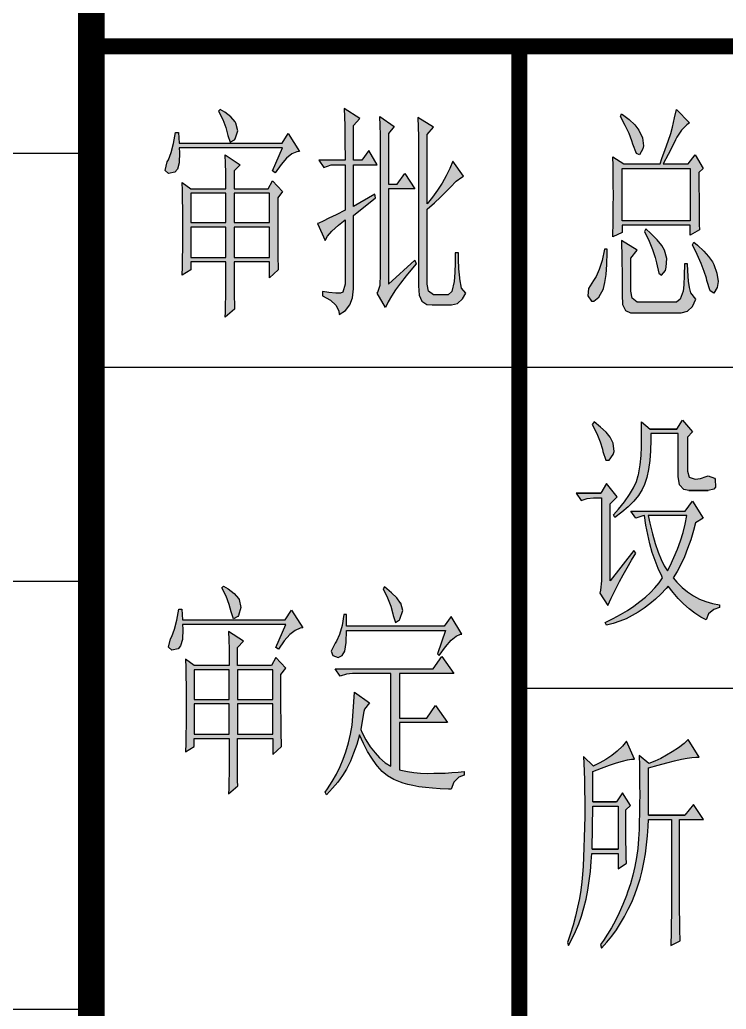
# Model space of a CAD drawing. Header units: inches. Extents: x 0 to 594, y 0 to 840.
# Drawn here: x 402.91 to 416.12, y 454.12 to 472.61 of the extents above; entities that cross this region are included whole.
import ezdxf

# ---------------------------------------------------------------- set-up
doc = ezdxf.new("R2010")
doc.units = ezdxf.units.IN
doc.header["$MEASUREMENT"] = 0
doc.layers.add('1', color=7, linetype='Continuous')
doc.layers.add('PUB_TEXT', color=7, linetype='Continuous')

msp = doc.modelspace()

# ---------------------------------------------------------------- hatches: boundary and pattern name
at = {"layer": '1'}
h = msp.add_hatch(color=7, dxfattribs=at)
h.paths.add_polyline_path([(414.002, 464.7), (413.951, 464.81), (413.874, 464.903), (413.77, 464.999), (413.648, 465.093), (413.614, 465.043), (413.701, 464.877), (413.764, 464.723), (413.805, 464.582), (413.811, 464.543), (413.866, 464.382), (413.928, 464.377), (414.007, 464.485), (414.021, 464.543)])
h.paths.add_polyline_path([(413.788, 462.126), (413.769, 461.949), (413.753, 461.893), (413.905, 461.66), (413.969, 461.802), (414.04, 461.947), (414.117, 462.096), (414.126, 462.11), (414.19, 462.235), (414.265, 462.369), (414.349, 462.512), (414.429, 462.643), (414.394, 462.693), (413.951, 462.126), (413.951, 463.56), (414.079, 463.693), (413.881, 463.943), (413.777, 463.76), (413.31, 463.76), (413.404, 463.627), (413.519, 463.665), (413.636, 463.676), (413.788, 463.676)])
h.paths.add_polyline_path([(414.477, 464.1), (414.441, 463.98), (414.387, 463.861), (414.313, 463.735), (414.219, 463.603), (414.106, 463.466), (414.01, 463.36), (414.033, 463.31), (414.168, 463.408), (414.287, 463.51), (414.39, 463.614), (414.476, 463.721), (414.546, 463.832), (414.592, 463.926), (414.633, 464.055), (414.666, 464.203), (414.69, 464.37), (414.705, 464.555), (414.709, 464.758), (414.708, 464.877), (415.221, 464.877), (415.221, 464.076), (415.247, 463.92), (415.323, 463.832), (415.419, 463.81), (415.779, 463.811), (415.885, 463.839), (415.921, 463.877), (415.909, 464.025), (415.898, 464.043), (415.784, 464.086), (415.746, 464.076), (415.636, 464.036), (415.536, 464.026), (415.426, 464.062), (415.397, 464.176), (415.397, 464.81), (415.489, 464.909), (415.303, 465.127), (415.198, 464.96), (414.697, 464.96), (414.534, 465.093), (414.534, 464.915), (414.534, 464.737), (414.534, 464.627), (414.528, 464.467), (414.509, 464.292)])
h.paths.add_polyline_path([(415.508, 463.063), (415.547, 463.21), (415.688, 463.293), (415.489, 463.61), (415.35, 463.426), (414.336, 463.426), (414.429, 463.293), (414.558, 463.34), (414.592, 463.343), (414.618, 463.162), (414.65, 462.987), (414.69, 462.818), (414.735, 462.656), (414.789, 462.501), (414.848, 462.352), (414.913, 462.209), (414.93, 462.177), (414.863, 462.084), (414.786, 461.993), (414.701, 461.905), (414.607, 461.819), (414.504, 461.735), (414.393, 461.653), (414.272, 461.572), (414.143, 461.493), (414.004, 461.418), (413.858, 461.344), (413.881, 461.293), (414.005, 461.326), (414.127, 461.367), (414.246, 461.416), (414.361, 461.473), (414.474, 461.537), (414.584, 461.61), (414.691, 461.692), (414.796, 461.781), (414.897, 461.877), (414.997, 461.983), (415.035, 462.026), (415.126, 461.905), (415.221, 461.794), (415.32, 461.692), (415.424, 461.6), (415.532, 461.519), (415.646, 461.447), (415.746, 461.393), (415.785, 461.504), (415.885, 461.586), (415.99, 461.626), (415.99, 461.677), (415.861, 461.7), (415.736, 461.736), (415.618, 461.784), (415.504, 461.844), (415.396, 461.916), (415.294, 462), (415.196, 462.097), (415.128, 462.177), (415.202, 462.299), (415.271, 462.432), (415.336, 462.575), (415.397, 462.728), (415.455, 462.891)])
h.paths.add_polyline_path([(415.264, 462.872), (415.206, 462.715), (415.142, 462.558), (415.069, 462.401), (415.023, 462.31), (414.961, 462.406), (414.902, 462.523), (414.846, 462.661), (414.792, 462.82), (414.74, 463.001), (414.691, 463.202), (414.662, 463.343), (415.384, 463.343), (415.353, 463.186), (415.311, 463.029)], flags=16)
h.paths.add_polyline_path([(416.869, 464.924), (416.76, 465.001), (416.632, 465.075), (416.596, 465.093), (416.573, 465.027), (416.686, 464.864), (416.773, 464.718), (416.833, 464.59), (416.865, 464.493), (416.93, 464.35), (416.992, 464.36), (417.066, 464.474), (417.075, 464.56), (417.045, 464.707), (416.958, 464.843)])
h.paths.add_polyline_path([(416.748, 463.51), (416.748, 462.094), (416.735, 461.895), (416.701, 461.776), (416.876, 461.493), (416.948, 461.668), (417.013, 461.808), (417.039, 461.86), (417.068, 461.92), (417.115, 462.013), (417.181, 462.138), (417.266, 462.294), (417.369, 462.483), (417.491, 462.704), (417.494, 462.71), (417.471, 462.759), (416.9, 461.977), (416.9, 463.426), (417.039, 463.526), (416.853, 463.793), (416.724, 463.593), (416.247, 463.593), (416.34, 463.46), (416.457, 463.498), (416.573, 463.51)])
h.paths.add_polyline_path([(418.1, 464.777), (418.205, 464.909), (417.914, 465.127), (417.916, 465.033), (417.918, 464.916), (417.92, 464.776), (417.922, 464.612), (417.923, 464.423), (417.924, 464.213), (417.925, 463.978), (417.925, 463.719), (417.925, 463.676), (417.133, 463.676), (417.225, 463.543), (417.341, 463.582), (417.459, 463.593), (417.925, 463.593), (417.925, 462.11), (417.924, 461.98), (417.923, 461.824), (417.92, 461.641), (417.916, 461.431), (417.914, 461.293), (418.111, 461.41), (418.106, 461.591), (418.102, 461.77), (418.1, 461.945), (418.1, 462.026), (418.1, 463.593), (418.986, 463.593), (418.764, 463.909), (418.612, 463.676), (418.1, 463.676)])
h.paths.add_polyline_path([(420.511, 464.528), (420.547, 464.409), (420.592, 464.282), (420.652, 464.287), (420.726, 464.423), (420.733, 464.443), (420.752, 464.541), (420.741, 464.643), (420.699, 464.747), (420.627, 464.856), (420.525, 464.968), (420.393, 465.083), (420.244, 465.193), (420.209, 465.143), (420.308, 464.969), (420.392, 464.809), (420.46, 464.662)])
h.paths.add_polyline_path([(421.84, 464.076), (421.619, 464.394), (421.456, 464.159), (419.463, 464.159), (419.556, 464.026), (419.672, 464.065), (419.789, 464.076), (420.512, 464.076), (420.512, 462.943), (419.592, 462.943), (419.684, 462.81), (419.801, 462.848), (419.918, 462.86), (420.512, 462.86), (420.512, 461.643), (419.254, 461.643), (419.346, 461.51), (419.462, 461.549), (419.58, 461.56), (421.934, 461.56), (421.701, 461.91), (421.514, 461.643), (420.686, 461.643), (420.686, 462.86), (421.654, 462.86), (421.444, 463.176), (421.281, 462.943), (420.686, 462.943), (420.686, 464.076)])
h.paths.add_polyline_path([(422.889, 464.877), (422.982, 464.993), (422.715, 465.176), (422.718, 465.011), (422.721, 464.84), (422.724, 464.664), (422.725, 464.482), (422.726, 464.295), (422.726, 464.193), (422.248, 464.193), (422.342, 464.06), (422.481, 464.11), (422.726, 464.11), (422.726, 463.193), (422.546, 463.104), (422.408, 463.038), (422.312, 462.995), (422.26, 462.977), (422.411, 462.66), (422.457, 462.735), (422.551, 462.836), (422.691, 462.964), (422.726, 462.994), (422.726, 461.776), (422.679, 461.693), (422.608, 461.69), (422.476, 461.704), (422.342, 461.727), (422.342, 461.66), (422.473, 461.583), (422.574, 461.488), (422.644, 461.373), (422.668, 461.31), (422.786, 461.387), (422.843, 461.46), (422.885, 461.619), (422.889, 461.693), (422.889, 463.11), (423.286, 463.443), (423.262, 463.51), (422.889, 463.276), (422.889, 464.11), (423.344, 464.11), (423.158, 464.377), (423.029, 464.193), (422.889, 464.193)])
h.paths.add_polyline_path([(423.903, 464.477), (423.25, 464.477), (423.344, 464.343), (423.449, 464.394), (423.903, 464.394), (423.903, 463.727), (423.099, 463.727), (423.192, 463.593), (423.308, 463.632), (423.425, 463.643), (424.964, 463.643), (424.765, 463.926), (424.626, 463.727), (424.066, 463.727), (424.066, 464.394), (424.777, 464.394), (424.59, 464.659), (424.462, 464.477), (424.066, 464.477), (424.066, 464.86), (424.183, 464.977), (423.892, 465.16), (423.896, 465.024), (423.9, 464.859), (423.903, 464.664)])
h.paths.add_polyline_path([(424.335, 462.893), (424.928, 462.893), (424.731, 463.176), (424.59, 462.977), (424.335, 462.977), (424.335, 463.26), (424.44, 463.377), (424.16, 463.577), (424.165, 463.392), (424.169, 463.214), (424.171, 463.04), (424.171, 462.977), (423.111, 462.977), (423.203, 462.843), (423.32, 462.882), (423.437, 462.893), (424.171, 462.893), (424.171, 461.844), (424.153, 461.663), (424.101, 461.626), (424.022, 461.633), (423.896, 461.65), (423.74, 461.677), (423.74, 461.61), (423.868, 461.544), (423.973, 461.454), (424.052, 461.343), (424.089, 461.26), (424.223, 461.356), (424.299, 461.442), (424.332, 461.6), (424.335, 461.677)])
h.paths.add_polyline_path([(423.728, 462.306), (423.67, 462.41), (423.593, 462.495), (423.488, 462.593), (423.367, 462.693), (423.344, 462.643), (423.435, 462.498), (423.506, 462.354), (423.557, 462.209), (423.565, 462.177), (423.621, 462.001), (423.682, 461.993), (423.748, 462.127), (423.751, 462.16)], flags=17)
h.paths.add_polyline_path([(426.555, 464.305), (426.561, 464.394), (426.582, 464.178), (426.605, 463.976), (426.629, 463.786), (426.654, 463.608), (426.681, 463.443), (426.708, 463.29), (426.738, 463.15), (426.758, 463.06), (426.801, 462.892), (426.85, 462.73), (426.904, 462.571), (426.965, 462.419), (427.032, 462.27), (427.096, 462.143), (427.17, 462.005), (427.25, 461.872), (427.334, 461.744), (427.425, 461.623), (427.52, 461.507), (427.609, 461.41), (427.681, 461.526), (427.782, 461.603), (427.909, 461.64), (427.935, 461.643), (427.935, 461.727), (427.824, 461.759), (427.715, 461.812), (427.609, 461.884), (427.506, 461.978), (427.405, 462.091), (427.307, 462.225), (427.306, 462.227), (427.224, 462.348), (427.147, 462.478), (427.076, 462.616), (427.009, 462.763), (426.949, 462.919), (426.895, 463.083), (426.845, 463.256), (426.84, 463.276), (426.803, 463.423), (426.769, 463.578), (426.738, 463.738), (426.71, 463.906), (426.685, 464.08), (426.663, 464.261), (426.643, 464.449), (426.627, 464.644), (426.619, 464.76), (426.723, 464.926), (426.385, 465.143), (426.384, 464.967), (426.381, 464.79), (426.375, 464.613), (426.368, 464.436), (426.358, 464.259), (426.346, 464.082), (426.332, 463.905), (426.316, 463.728), (426.304, 463.61), (426.281, 463.417), (426.252, 463.232), (426.217, 463.056), (426.178, 462.889), (426.132, 462.73), (426.081, 462.579), (426.024, 462.436), (425.966, 462.31), (425.897, 462.181), (425.82, 462.056), (425.737, 461.936), (425.648, 461.821), (425.551, 461.71), (425.448, 461.603), (425.339, 461.502), (425.222, 461.404), (425.208, 461.393), (425.243, 461.327), (425.359, 461.408), (425.471, 461.495), (425.576, 461.589), (425.678, 461.688), (425.775, 461.794), (425.868, 461.906), (425.955, 462.024), (426.013, 462.11), (426.101, 462.254), (426.179, 462.4), (426.249, 462.548), (426.309, 462.699), (426.359, 462.851), (426.401, 463.007), (426.42, 463.093), (426.444, 463.233), (426.467, 463.385), (426.488, 463.547), (426.507, 463.719), (426.525, 463.904), (426.541, 464.099)])
h = msp.add_hatch(color=7, dxfattribs=at)
h.paths.add_polyline_path([(409.574, 458.691), (409.49, 458.806), (409.41, 458.934), (409.334, 459.08), (409.261, 459.244), (409.209, 459.064), (409.152, 458.9), (409.092, 458.754), (409.029, 458.626), (409.016, 458.6), (408.943, 458.483), (408.857, 458.363), (408.758, 458.246), (408.643, 458.126), (408.62, 458.175), (408.664, 458.238), (408.753, 458.373), (408.834, 458.512), (408.901, 458.652), (408.959, 458.793), (409.006, 458.928), (409.055, 459.095), (409.092, 459.259), (409.123, 459.426), (409.146, 459.684), (409.159, 459.864), (409.167, 460.044), (409.449, 459.843), (409.355, 459.726), (409.344, 459.682), (409.311, 459.502), (409.284, 459.343), (409.305, 459.296), (409.381, 459.15), (409.464, 459.02), (409.553, 458.91), (409.636, 458.816), (409.743, 458.723), (409.845, 458.66), (409.845, 460.393), (409.133, 460.393), (409.016, 460.38), (408.901, 460.344), (408.808, 460.477), (410.637, 460.477), (410.801, 460.708), (411.023, 460.393), (410.009, 460.393), (410.009, 459.559), (410.52, 459.559), (410.684, 459.794), (410.906, 459.476), (410.009, 459.476), (410.009, 458.592), (410.032, 458.587), (410.158, 458.561), (410.28, 458.54), (410.405, 458.527), (410.528, 458.525), (410.65, 458.527), (410.731, 458.527), (410.861, 458.53), (410.986, 458.538), (411.106, 458.545), (411.221, 458.558), (411.221, 458.493), (411.122, 458.454), (411.028, 458.36), (410.976, 458.227), (410.929, 458.227), (410.773, 458.235), (410.627, 458.246), (410.494, 458.259), (410.371, 458.274), (410.262, 458.295), (410.163, 458.316), (410.077, 458.342), (410.03, 458.358), (409.902, 458.41), (409.787, 458.478), (409.686, 458.561), (409.6, 458.66)])
h.paths.add_polyline_path([(410.754, 460.727), (410.869, 460.891), (410.973, 461.013), (411.07, 461.092), (411.153, 461.125), (411.174, 461.125), (410.976, 461.459), (410.848, 461.277), (409.016, 461.277), (409.016, 461.493), (408.969, 461.493), (408.938, 461.287), (408.891, 461.123), (408.834, 460.998), (408.808, 460.959), (408.729, 460.81), (408.761, 460.727), (408.862, 460.688), (408.935, 460.727), (408.987, 460.81), (409.013, 460.969), (409.016, 461.193), (410.872, 461.193), (410.718, 460.761)])
h.paths.add_polyline_path([(406.978, 460.542), (406.978, 460.875), (407.093, 460.993), (406.814, 461.175), (406.819, 461.019), (406.824, 460.847), (406.824, 460.542), (406.173, 460.542), (406.009, 460.659), (406.014, 460.505), (406.016, 460.341), (406.019, 460.161), (406.022, 459.968), (406.022, 459.614), (406.019, 459.426), (406.016, 459.249), (406.014, 459.08), (406.009, 458.926), (406.173, 459.025), (406.173, 459.176), (406.824, 459.176), (406.824, 458.723), (406.822, 458.535), (406.819, 458.373), (406.817, 458.235), (406.814, 458.144), (406.989, 458.293), (406.983, 458.386), (406.981, 458.525), (406.978, 458.702), (406.978, 459.176), (407.643, 459.176), (407.643, 458.876), (407.804, 459.025), (407.802, 459.111), (407.799, 459.223), (407.796, 459.364), (407.796, 459.533), (407.794, 459.731), (407.794, 460.375), (407.885, 460.492), (407.7, 460.693), (407.619, 460.542)])
h.paths.add_polyline_path([(406.978, 460.458), (406.978, 459.908), (407.643, 459.908), (407.643, 460.458)], flags=16)
h.paths.add_polyline_path([(406.173, 460.458), (406.173, 459.908), (406.824, 459.908), (406.824, 460.458)], flags=16)
h.paths.add_polyline_path([(407.643, 459.259), (407.643, 459.825), (406.978, 459.825), (406.978, 459.259)], flags=16)
h.paths.add_polyline_path([(406.824, 459.259), (406.824, 459.825), (406.173, 459.825), (406.173, 459.259)], flags=16)
h.paths.add_polyline_path([(405.938, 461.592), (405.951, 461.394), (407.875, 461.394), (407.992, 461.576), (408.2, 461.243), (408.153, 461.238), (408.06, 461.198), (407.961, 461.118), (407.856, 461), (407.747, 460.844), (407.7, 460.875), (407.885, 461.31), (405.951, 461.31), (405.956, 461.219), (405.951, 461.029), (405.917, 460.909), (405.87, 460.854), (405.753, 460.826), (405.688, 460.886), (405.73, 461.042), (405.751, 461.084), (405.8, 461.222), (405.844, 461.391), (405.881, 461.592)])
h.paths.add_polyline_path([(406.72, 462.027), (406.806, 461.975), (406.916, 461.889), (406.999, 461.793), (407.012, 461.772), (407.046, 461.628), (406.999, 461.477), (406.989, 461.456), (406.908, 461.412), (406.861, 461.542), (406.827, 461.683), (406.767, 461.837), (406.686, 461.993)])
h.paths.add_polyline_path([(410.019, 461.41), (410.069, 461.566), (410.032, 461.707), (410.03, 461.709), (409.962, 461.803), (409.86, 461.902), (409.728, 462.009), (409.704, 461.975), (409.787, 461.808), (409.847, 461.652), (409.887, 461.509), (409.892, 461.477), (409.933, 461.344), (410.012, 461.396)])
h = msp.add_hatch(color=7, dxfattribs=at)
h.paths.add_polyline_path([(414.241, 457.686), (414.241, 457.843), (414.328, 457.927), (414.177, 458.16), (414.068, 457.993), (413.625, 457.993), (413.625, 458.559), (413.788, 458.622), (413.935, 458.675), (414.065, 458.719), (414.177, 458.752), (414.271, 458.775), (414.348, 458.789), (414.404, 458.793), (414.252, 459.127), (414.179, 459.031), (414.08, 458.937), (413.982, 458.86), (413.865, 458.783), (413.755, 458.719), (413.656, 458.669), (413.635, 458.659), (413.452, 458.843), (413.458, 458.712), (413.463, 458.564), (413.467, 458.398), (413.47, 458.214), (413.473, 458.013), (413.474, 457.793), (413.474, 457.726), (413.469, 457.52), (413.465, 457.324), (413.458, 457.138), (413.45, 456.961), (413.441, 456.793), (413.43, 456.636), (413.419, 456.494), (413.4, 456.341), (413.374, 456.184), (413.341, 456.022), (413.3, 455.857), (413.254, 455.686), (413.2, 455.512), (413.148, 455.36), (413.171, 455.31), (413.239, 455.437), (413.303, 455.571), (413.361, 455.712), (413.412, 455.858), (413.458, 456.012), (413.497, 456.172), (413.53, 456.339), (413.558, 456.513), (413.58, 456.693), (413.596, 456.88), (413.604, 457.026), (414.101, 457.026), (414.101, 456.743), (414.252, 456.844), (414.249, 456.953), (414.246, 457.092), (414.244, 457.26), (414.242, 457.458)])
h.paths.add_polyline_path([(413.625, 457.91), (414.101, 457.91), (414.101, 457.11), (413.614, 457.11)], flags=16)
h.paths.add_polyline_path([(414.664, 458.627), (414.846, 458.679), (415.009, 458.723), (415.154, 458.759), (415.281, 458.788), (415.389, 458.81), (415.478, 458.824), (415.549, 458.83), (415.614, 458.829), (415.41, 459.159), (415.332, 459.081), (415.229, 459.002), (415.107, 458.926), (415.002, 458.863), (414.894, 458.804), (414.782, 458.753), (414.674, 458.71), (414.491, 458.86), (414.495, 458.673), (414.499, 458.489), (414.5, 458.307), (414.501, 458.128), (414.5, 457.952), (414.498, 457.779), (414.494, 457.609), (414.491, 457.476), (414.481, 457.298), (414.464, 457.123), (414.44, 456.951), (414.41, 456.783), (414.371, 456.619), (414.326, 456.459), (414.274, 456.302), (414.252, 456.244), (414.187, 456.076), (414.12, 455.919), (414.049, 455.774), (413.976, 455.639), (413.901, 455.516), (413.824, 455.403), (413.765, 455.326), (413.787, 455.26), (413.885, 455.37), (413.977, 455.484), (414.064, 455.602), (414.144, 455.725), (414.219, 455.852), (414.288, 455.983), (414.352, 456.119), (414.409, 456.259), (414.461, 456.403), (414.507, 456.551), (414.546, 456.704), (414.581, 456.86), (414.609, 457.022), (414.631, 457.187), (414.648, 457.358), (414.659, 457.532), (414.664, 457.66), (415.097, 457.66), (415.097, 456.227), (415.096, 456.062), (415.095, 455.891), (415.092, 455.713), (415.09, 455.531), (415.086, 455.341), (415.085, 455.31), (415.258, 455.394), (415.253, 455.606), (415.25, 455.789), (415.248, 455.943), (415.248, 455.994), (415.248, 457.66), (415.691, 457.66), (415.508, 457.943), (415.345, 457.743), (414.664, 457.743)])
h.paths.add_polyline_path([(418.105, 457.81), (419.241, 457.81), (419.241, 456.293), (419.403, 456.41), (419.401, 456.504), (419.398, 456.624), (419.396, 456.77), (419.395, 456.943), (419.394, 457.141), (419.393, 457.366), (419.393, 457.617), (419.393, 457.726), (419.49, 457.826), (419.338, 458.059), (419.23, 457.893), (418.7, 457.893), (418.807, 458.072), (418.895, 458.219), (418.967, 458.335), (419.02, 458.419), (419.024, 458.426), (419.119, 458.539), (419.208, 458.593), (419.024, 458.877), (418.917, 458.693), (418.288, 458.693), (418.386, 458.893), (418.494, 458.96), (418.278, 459.193), (418.243, 459.07), (418.198, 458.931), (418.143, 458.779), (418.077, 458.611), (418, 458.428), (417.985, 458.393), (417.921, 458.256), (417.851, 458.122), (417.776, 457.991), (417.697, 457.864), (417.613, 457.74), (417.525, 457.619), (417.432, 457.501), (417.412, 457.476), (417.434, 457.427), (417.543, 457.535), (417.643, 457.641), (417.737, 457.749), (417.823, 457.857), (417.901, 457.965), (417.934, 458.014), (418.005, 458.133), (418.08, 458.263), (418.155, 458.399), (418.232, 458.542), (418.267, 458.61), (418.927, 458.61), (418.635, 457.893), (418.094, 457.893), (417.943, 458.002), (417.946, 457.856), (417.949, 457.683), (417.952, 457.505), (417.953, 457.324), (417.953, 457.14), (417.953, 457.11), (417.953, 456.927), (417.952, 456.746), (417.95, 456.569), (417.947, 456.392), (417.944, 456.219), (417.942, 456.143), (418.105, 456.259)])
h.paths.add_polyline_path([(418.627, 456.252), (418.666, 456.409), (418.697, 456.58), (418.719, 456.769), (418.735, 456.973), (418.743, 457.177), (418.83, 457.31), (418.581, 457.51), (418.58, 457.36), (418.576, 457.193), (418.57, 457.008), (418.561, 456.807), (418.56, 456.76), (418.539, 456.584), (418.505, 456.419), (418.457, 456.266), (418.395, 456.122), (418.321, 455.994), (418.268, 455.918), (418.203, 455.842), (418.125, 455.765), (418.035, 455.688), (417.932, 455.61), (417.816, 455.532), (417.688, 455.455), (417.549, 455.375), (417.423, 455.31), (417.423, 455.26), (417.559, 455.299), (417.689, 455.343), (417.811, 455.392), (417.926, 455.445), (418.033, 455.503), (418.133, 455.567), (418.226, 455.635), (418.311, 455.707), (418.397, 455.793), (418.466, 455.884), (418.527, 455.99), (418.581, 456.114)])
h.paths.add_polyline_path([(419.462, 455.912), (419.338, 455.994), (419.244, 456.035), (419.141, 456.078), (419.029, 456.123), (418.907, 456.169), (418.797, 456.21), (418.787, 456.143), (418.927, 456.061), (419.054, 455.979), (419.167, 455.896), (419.267, 455.814), (419.354, 455.732), (419.426, 455.65), (419.479, 455.576), (419.588, 455.426), (419.659, 455.394), (419.684, 455.443), (419.684, 455.593), (419.63, 455.727), (419.56, 455.823)])
h.paths.add_polyline_path([(422.628, 455.843), (422.688, 455.967), (422.704, 456.01), (422.745, 456.15), (422.778, 456.309), (422.803, 456.485), (422.819, 456.679), (422.823, 456.743), (422.898, 456.844), (422.66, 457.026), (422.661, 456.831), (422.655, 456.647), (422.641, 456.475), (422.619, 456.314), (422.606, 456.244), (422.562, 456.092), (422.5, 455.954), (422.422, 455.828), (422.326, 455.716), (422.303, 455.693), (422.225, 455.628), (422.135, 455.566), (422.035, 455.508), (421.923, 455.451), (421.801, 455.399), (421.668, 455.349), (421.6, 455.326), (421.6, 455.26), (421.735, 455.279), (421.862, 455.305), (421.981, 455.339), (422.09, 455.38), (422.19, 455.43), (422.282, 455.486), (422.336, 455.527), (422.452, 455.623), (422.549, 455.729)])
h.paths.add_polyline_path([(423.504, 455.776), (423.438, 455.822), (423.354, 455.869), (423.252, 455.918), (423.133, 455.97), (422.996, 456.023), (422.844, 456.077), (422.833, 455.994), (422.957, 455.925), (423.069, 455.856), (423.168, 455.784), (423.255, 455.71), (423.256, 455.71), (423.359, 455.607), (423.45, 455.5), (423.526, 455.394), (423.605, 455.322), (423.653, 455.431), (423.656, 455.443), (423.645, 455.585), (423.577, 455.708)])
h.paths.add_polyline_path([(423.483, 457.126), (423.591, 457.21), (423.418, 457.493), (423.299, 457.293), (422.206, 457.293), (422.044, 457.443), (422.048, 457.247), (422.052, 457.063), (422.053, 456.89), (422.054, 456.73), (422.054, 456.71), (422.054, 456.56), (422.052, 456.396), (422.05, 456.215), (422.046, 456.02), (422.044, 455.877), (422.195, 455.994), (422.195, 457.21), (423.342, 457.21), (423.342, 455.96), (423.504, 456.077), (423.498, 456.191), (423.492, 456.331), (423.488, 456.496), (423.485, 456.688), (423.483, 456.905)])
h.paths.add_polyline_path([(422.833, 458.676), (423.84, 458.676), (423.677, 458.926), (423.558, 458.76), (422.833, 458.76), (422.833, 458.943), (422.909, 459.06), (422.682, 459.21), (422.689, 459.012), (422.692, 458.84), (422.693, 458.76), (421.664, 458.76), (421.751, 458.627), (421.859, 458.665), (421.968, 458.676), (422.693, 458.676), (422.693, 458.243), (421.773, 458.243), (421.86, 458.11), (421.968, 458.149), (422.076, 458.16), (422.693, 458.16), (422.693, 457.76), (421.491, 457.76), (421.578, 457.626), (421.686, 457.665), (421.794, 457.677), (424.002, 457.677), (423.818, 457.96), (423.688, 457.76), (422.833, 457.76), (422.833, 458.16), (423.764, 458.16), (423.601, 458.46), (423.483, 458.243), (422.833, 458.243)])
h.paths.add_polyline_path([(426.619, 458.76), (426.723, 458.926), (426.385, 459.143), (426.384, 458.967), (426.381, 458.79), (426.375, 458.613), (426.368, 458.436), (426.358, 458.259), (426.346, 458.082), (426.332, 457.905), (426.316, 457.728), (426.304, 457.61), (426.281, 457.417), (426.252, 457.232), (426.217, 457.056), (426.178, 456.889), (426.132, 456.73), (426.081, 456.579), (426.024, 456.436), (425.966, 456.31), (425.897, 456.181), (425.82, 456.056), (425.737, 455.936), (425.648, 455.821), (425.551, 455.71), (425.448, 455.603), (425.339, 455.502), (425.222, 455.404), (425.208, 455.393), (425.243, 455.327), (425.359, 455.408), (425.471, 455.495), (425.576, 455.589), (425.678, 455.688), (425.775, 455.794), (425.868, 455.906), (425.955, 456.024), (426.013, 456.11), (426.101, 456.254), (426.179, 456.4), (426.249, 456.548), (426.309, 456.699), (426.359, 456.851), (426.401, 457.007), (426.42, 457.093), (426.444, 457.233), (426.467, 457.385), (426.488, 457.547), (426.507, 457.719), (426.525, 457.904), (426.541, 458.099), (426.555, 458.305), (426.561, 458.394), (426.582, 458.178), (426.605, 457.976), (426.629, 457.786), (426.654, 457.608), (426.681, 457.443), (426.708, 457.29), (426.738, 457.15), (426.758, 457.06), (426.801, 456.892), (426.85, 456.73), (426.904, 456.571), (426.965, 456.419), (427.032, 456.27), (427.096, 456.143), (427.17, 456.005), (427.25, 455.872), (427.334, 455.744), (427.425, 455.623), (427.52, 455.507), (427.609, 455.41), (427.681, 455.526), (427.782, 455.603), (427.909, 455.64), (427.935, 455.643), (427.935, 455.727), (427.824, 455.759), (427.715, 455.812), (427.609, 455.884), (427.506, 455.978), (427.405, 456.091), (427.307, 456.225), (427.306, 456.227), (427.224, 456.348), (427.147, 456.478), (427.076, 456.616), (427.009, 456.763), (426.949, 456.919), (426.895, 457.083), (426.845, 457.256), (426.84, 457.276), (426.803, 457.423), (426.769, 457.578), (426.738, 457.738), (426.71, 457.906), (426.685, 458.08), (426.663, 458.261), (426.643, 458.449), (426.627, 458.644)])
at = {"layer": 'PUB_TEXT'}
h = msp.add_hatch(color=7, dxfattribs=at)
h.paths.add_polyline_path([(406.95, 470.681), (406.937, 470.701), (406.854, 470.798), (406.744, 470.884), (406.658, 470.936), (406.624, 470.902), (406.705, 470.746), (406.765, 470.595), (406.799, 470.451), (406.846, 470.321), (406.927, 470.365), (406.937, 470.386), (406.984, 470.537)])
h.paths.add_polyline_path([(407.93, 470.485), (407.813, 470.303), (405.89, 470.303), (405.876, 470.503), (405.819, 470.503), (405.783, 470.3), (405.738, 470.131), (405.689, 469.995), (405.668, 469.954), (405.626, 469.795), (405.691, 469.735), (405.809, 469.763), (405.856, 469.818), (405.89, 469.938), (405.895, 470.128), (405.89, 470.219), (407.823, 470.219), (407.638, 469.787), (407.685, 469.753), (407.795, 469.909), (407.899, 470.027), (407.998, 470.107), (408.092, 470.146), (408.139, 470.152)])
h.paths.add_polyline_path([(407.823, 469.401), (407.638, 469.602), (407.557, 469.453), (406.916, 469.453), (406.916, 469.787), (407.031, 469.901), (406.752, 470.086), (406.757, 469.927), (406.763, 469.755), (406.763, 469.453), (406.111, 469.453), (405.947, 469.568), (405.952, 469.417), (405.955, 469.25), (405.957, 469.07), (405.96, 468.88), (405.96, 468.523), (405.957, 468.335), (405.955, 468.158), (405.952, 467.991), (405.947, 467.835), (406.111, 467.936), (406.111, 468.085), (406.763, 468.085), (406.763, 467.631), (406.76, 467.444), (406.757, 467.282), (406.755, 467.144), (406.752, 467.053), (406.927, 467.201), (406.922, 467.298), (406.919, 467.433), (406.916, 467.611), (406.916, 468.085), (407.581, 468.085), (407.581, 467.785), (407.742, 467.936), (407.74, 468.02), (407.737, 468.132), (407.735, 468.273), (407.735, 468.442), (407.732, 468.64), (407.732, 469.286)])
h.paths.add_polyline_path([(407.581, 468.82), (406.916, 468.82), (406.916, 469.37), (407.581, 469.37)], flags=16)
h.paths.add_polyline_path([(407.581, 468.736), (407.581, 468.168), (406.916, 468.168), (406.916, 468.736)], flags=16)
h.paths.add_polyline_path([(406.763, 468.82), (406.111, 468.82), (406.111, 469.37), (406.763, 469.37)], flags=16)
h.paths.add_polyline_path([(406.763, 468.736), (406.763, 468.168), (406.111, 468.168), (406.111, 468.736)], flags=16)
h.paths.add_polyline_path([(409.562, 469.286), (409.548, 469.352), (409.152, 469.12), (409.152, 469.901), (409.595, 469.901), (409.434, 470.17), (409.306, 469.985), (409.152, 469.985), (409.152, 470.636), (409.27, 470.769), (408.978, 470.952), (408.983, 470.795), (408.986, 470.629), (408.988, 470.451), (408.988, 470.266), (408.991, 470.073), (408.991, 469.985), (408.501, 469.985), (408.595, 469.852), (408.733, 469.901), (408.991, 469.901), (408.991, 469.052), (408.827, 468.968), (408.691, 468.901), (408.582, 468.849), (408.501, 468.812), (408.477, 468.802), (408.618, 468.486), (408.662, 468.564), (408.746, 468.661), (408.868, 468.77), (408.991, 468.869), (408.991, 467.668), (408.952, 467.519), (408.907, 467.501), (408.821, 467.499), (408.691, 467.514), (408.571, 467.535), (408.571, 467.452), (408.717, 467.371), (408.819, 467.277), (408.874, 467.17), (408.884, 467.102), (408.999, 467.178), (409.079, 467.282), (409.132, 467.415), (409.152, 467.579), (409.152, 468.953)])
h.paths.add_polyline_path([(409.807, 469.453), (410.296, 469.453), (410.109, 469.735), (409.968, 469.537), (409.807, 469.537), (409.807, 470.485), (409.911, 470.618), (409.642, 470.803), (409.648, 470.634), (409.653, 470.459), (409.655, 470.277), (409.655, 467.853), (409.648, 467.652), (409.606, 467.517), (409.595, 467.501), (409.749, 467.235), (409.799, 467.337), (409.861, 467.446), (409.937, 467.564), (410.028, 467.691), (410.132, 467.827), (410.25, 467.97), (410.32, 468.051), (410.296, 468.119), (409.807, 467.668)])
h.paths.add_polyline_path([(410.664, 469.19), (410.779, 469.297), (410.872, 469.391), (410.948, 469.471), (410.961, 469.484), (411.07, 469.596), (411.175, 469.672), (411.206, 469.685), (411.008, 469.969), (410.948, 469.831), (410.88, 469.693), (410.805, 469.56), (410.721, 469.427), (410.627, 469.297), (410.528, 469.169), (410.528, 470.47), (410.646, 470.602), (410.354, 470.785), (410.364, 470.43), (410.367, 470.253), (410.367, 467.637), (410.38, 467.465), (410.429, 467.35), (410.518, 467.29), (410.622, 467.285), (410.984, 467.285), (411.094, 467.306), (411.19, 467.394), (411.253, 467.501), (411.172, 467.592), (411.136, 467.767), (411.136, 467.785), (411.12, 467.955), (411.112, 468.134), (411.112, 468.252), (411.052, 468.252), (411.05, 468.067), (411.044, 467.889), (411.031, 467.72), (410.99, 467.532), (410.917, 467.467), (410.901, 467.47), (410.646, 467.47), (410.552, 467.538), (410.528, 467.668), (410.528, 469.07)])
h = msp.add_hatch(color=7, dxfattribs=at)
h.paths.add_polyline_path([(415.382, 470.65), (415.429, 470.688), (415.187, 470.935), (415.154, 470.778), (415.116, 470.607), (415.083, 470.484), (415.031, 470.342), (414.979, 470.185), (414.917, 470.019), (414.884, 469.92), (414.206, 469.92), (413.997, 470.052), (414.002, 469.882), (414.006, 469.706), (414.006, 469.526), (414.011, 469.341), (414.011, 469.317), (414.006, 469.142), (414.006, 468.966), (414.002, 468.786), (413.997, 468.61), (413.997, 468.554), (414.172, 468.634), (414.172, 468.772), (415.444, 468.772), (415.444, 468.587), (415.619, 468.686), (415.614, 468.786), (415.61, 468.914), (415.61, 469.27), (415.605, 469.497), (415.605, 469.754), (415.686, 469.834), (415.538, 470.086), (415.406, 469.92), (414.941, 469.92), (415.031, 470.09), (415.107, 470.237), (415.169, 470.365), (415.197, 470.418), (415.282, 470.546)])
h.paths.add_polyline_path([(415.444, 469.834), (415.444, 468.852), (414.172, 468.852), (414.172, 469.834)], flags=16)
h.paths.add_polyline_path([(414.485, 470.55), (414.41, 470.65), (414.305, 470.745), (414.182, 470.84), (414.163, 470.854), (414.139, 470.802), (414.229, 470.636), (414.301, 470.484), (414.353, 470.346), (414.372, 470.285), (414.438, 470.109), (414.5, 470.086), (414.561, 470.199), (414.571, 470.252), (414.552, 470.403)], flags=17)
h.paths.add_polyline_path([(415.861, 468.084), (415.79, 468.184), (415.7, 468.288), (415.581, 468.397), (415.515, 468.454), (415.491, 468.402), (415.576, 468.222), (415.652, 468.056), (415.704, 467.908), (415.747, 467.78), (415.757, 467.738), (415.818, 467.543), (415.885, 467.501), (415.951, 467.61), (415.965, 467.719), (415.946, 467.875), (415.889, 468.037)])
h.paths.add_polyline_path([(414.965, 468.302), (414.912, 468.392), (414.827, 468.497), (414.708, 468.615), (414.614, 468.701), (414.59, 468.653), (414.675, 468.473), (414.742, 468.316), (414.789, 468.169), (414.813, 468.07), (414.86, 467.875), (414.908, 467.837), (414.984, 467.927), (414.998, 467.984), (415.007, 468.146)])
h.paths.add_polyline_path([(413.874, 467.852), (413.888, 468.037), (413.893, 468.264), (413.893, 468.321), (413.845, 468.321), (413.798, 468.112), (413.746, 467.942), (413.689, 467.814), (413.636, 467.738), (413.546, 467.591), (413.532, 467.453), (413.599, 467.349), (413.646, 467.354), (413.736, 467.425), (413.821, 467.581), (413.821, 467.586), (413.85, 467.7)])
h.paths.add_polyline_path([(414.334, 467.539), (414.334, 468.155), (414.452, 468.302), (414.163, 468.487), (414.163, 468.388), (414.168, 468.255), (414.168, 468.089), (414.172, 467.89), (414.172, 467.467), (414.182, 467.287), (414.234, 467.178), (414.329, 467.135), (415.278, 467.135), (415.396, 467.164), (415.486, 467.254), (415.548, 467.387), (415.458, 467.51), (415.429, 467.605), (415.415, 467.728), (415.401, 467.918), (415.396, 468.051), (415.339, 468.051), (415.335, 467.833), (415.325, 467.657), (415.316, 467.539), (415.259, 467.387), (415.187, 467.335), (414.452, 467.335), (414.357, 467.406)])
h.paths.add_polyline_path([(418.521, 470.271), (419.616, 470.271), (419.408, 470.569), (419.256, 470.351), (417.264, 470.351), (417.354, 470.218), (417.473, 470.256), (417.591, 470.271), (418.345, 470.271), (418.345, 467.539), (417.098, 467.539), (417.193, 467.401), (417.307, 467.444), (417.425, 467.453), (419.768, 467.453), (419.545, 467.771), (419.384, 467.539), (418.521, 467.539)])
h.paths.add_polyline_path([(421.744, 469.588), (422.238, 469.588), (422.048, 469.853), (421.92, 469.668), (421.744, 469.668), (421.744, 470.503), (421.915, 470.546), (422.043, 470.569), (422.138, 470.584), (422.166, 470.584), (422.015, 470.887), (421.943, 470.816), (421.839, 470.745), (421.702, 470.669), (421.63, 470.636), (421.493, 470.579), (421.37, 470.531), (421.251, 470.493), (421.142, 470.46), (421.104, 470.451), (421.104, 470.384), (421.265, 470.408), (421.398, 470.432), (421.512, 470.451), (421.597, 470.47), (421.597, 469.668), (421.014, 469.668), (421.104, 469.535), (421.208, 469.588), (421.559, 469.588), (421.54, 469.436), (421.512, 469.275), (421.474, 469.104), (421.431, 468.924), (421.384, 468.734), (421.341, 468.582), (421.294, 468.43), (421.241, 468.274), (421.185, 468.112), (421.118, 467.956), (421.052, 467.795), (421.023, 467.738), (421.047, 467.686), (421.123, 467.809), (421.199, 467.942), (421.27, 468.079), (421.336, 468.222), (421.398, 468.373), (421.46, 468.535), (421.517, 468.701), (421.569, 468.871), (421.597, 468.971), (421.597, 468.734), (421.592, 468.516), (421.592, 467.572), (421.588, 467.42), (421.588, 467.273), (421.583, 467.145), (421.583, 467.036), (421.758, 467.154), (421.758, 467.216), (421.754, 467.301), (421.754, 467.539), (421.749, 467.69), (421.749, 468.772), (421.744, 469.056), (421.744, 469.184), (421.839, 469.052), (421.91, 468.909), (421.967, 468.762), (421.981, 468.72), (422.043, 468.582), (422.109, 468.625), (422.119, 468.653), (422.147, 468.81), (422.105, 468.957), (422.095, 468.971), (422.019, 469.052), (421.915, 469.142), (421.782, 469.227), (421.744, 469.251)])
h.paths.add_polyline_path([(423.523, 469.853), (423.518, 470.052), (423.518, 470.451), (423.623, 470.55), (423.461, 470.788), (423.357, 470.636), (422.503, 470.636), (422.328, 470.787), (422.333, 470.607), (422.332, 470.607), (422.337, 470.432), (422.342, 470.252), (422.342, 469.877), (422.337, 469.697), (422.337, 469.521), (422.332, 469.341), (422.328, 469.284), (422.494, 469.388), (422.494, 469.588), (423.366, 469.588), (423.366, 469.369), (423.532, 469.455), (423.528, 469.554), (423.523, 469.687)])
h.paths.add_polyline_path([(423.366, 469.668), (422.494, 469.668), (422.494, 470.55), (423.366, 470.55)], flags=16)
h.paths.add_polyline_path([(423.518, 469.251), (423.39, 469.071), (422.176, 469.071), (422.271, 468.938), (422.375, 468.985), (422.845, 468.985), (422.845, 468.255), (422.247, 468.255), (422.342, 468.117), (422.446, 468.169), (422.845, 468.169), (422.845, 467.387), (422.005, 467.387), (422.095, 467.254), (422.214, 467.292), (422.328, 467.301), (423.789, 467.301), (423.589, 467.586), (423.447, 467.387), (422.992, 467.387), (422.992, 468.169), (423.646, 468.169), (423.461, 468.435), (423.333, 468.255), (422.992, 468.255), (422.992, 468.985), (423.703, 468.985)])
h.paths.add_polyline_path([(425.352, 470.071), (425.447, 470.171), (425.19, 470.351), (425.19, 470.261), (425.195, 470.133), (425.195, 469.972), (425.2, 469.773), (425.2, 468.705), (425.195, 468.525), (425.195, 468.359), (425.19, 468.203), (425.19, 468.018), (425.352, 468.155)], flags=17)
h.paths.add_polyline_path([(425.807, 469.346), (425.812, 469.55), (425.817, 469.763), (425.821, 469.991), (425.821, 470.479), (425.817, 470.622), (425.911, 470.735), (425.655, 470.92), (425.66, 470.797), (425.66, 470.655), (425.665, 470.489), (425.665, 469.573), (425.66, 469.384), (425.655, 469.199), (425.636, 468.848), (425.622, 468.677), (425.603, 468.511), (425.589, 468.354), (425.584, 468.335), (425.56, 468.188), (425.522, 468.046), (425.475, 467.899), (425.418, 467.757), (425.347, 467.614), (425.271, 467.477), (425.181, 467.335), (425.081, 467.197), (424.991, 467.088), (425.001, 467.036), (425.115, 467.135), (425.219, 467.24), (425.318, 467.349), (425.404, 467.472), (425.48, 467.6), (425.546, 467.738), (425.608, 467.88), (425.655, 468.032), (425.688, 468.165), (425.712, 468.269), (425.731, 468.388), (425.745, 468.516), (425.764, 468.658), (425.779, 468.81), (425.788, 468.976), (425.798, 469.156)])
h.paths.add_polyline_path([(426.239, 469.701), (426.713, 469.701), (426.713, 467.42), (426.708, 467.235), (426.703, 467.045), (426.703, 467.003), (426.879, 467.102), (426.87, 467.453), (426.865, 467.619), (426.865, 469.701), (427.368, 469.701), (427.368, 468.269), (427.339, 468.112), (427.311, 468.103), (427.211, 468.098), (427.069, 468.112), (427.04, 468.117), (427.04, 468.051), (427.168, 467.989), (427.254, 467.894), (427.296, 467.757), (427.296, 467.738), (427.405, 467.837), (427.481, 467.961), (427.515, 468.108), (427.519, 468.188), (427.519, 469.635), (427.614, 469.72), (427.448, 469.953), (427.334, 469.787), (426.865, 469.787), (426.865, 470.517), (427.695, 470.517), (427.486, 470.821), (427.32, 470.603), (425.968, 470.603), (426.073, 470.47), (426.186, 470.508), (426.296, 470.517), (426.713, 470.517), (426.713, 469.787), (426.248, 469.787), (426.073, 469.934), (426.077, 469.81), (426.082, 469.663), (426.082, 469.312), (426.087, 469.104), (426.087, 468.421), (426.082, 468.231), (426.082, 468.06), (426.077, 467.904), (426.077, 467.761), (426.073, 467.705), (426.239, 467.804)])

# ---------------------------------------------------------------- linework, layer by layer
at = {"color": 7}
for p, q in [((245.25, 470.116), (404.33, 470.116)), ((245.25, 462.116), (404.33, 462.116)), ((245.25, 454.116), (404.33, 454.116))]:
    msp.add_line(p, q, dxfattribs=at)
for points in [[(406.984, 470.537), (406.95, 470.681), (406.937, 470.701), (406.854, 470.798), (406.744, 470.884), (406.658, 470.936), (406.624, 470.902), (406.705, 470.746), (406.765, 470.595), (406.799, 470.451), (406.846, 470.321), (406.927, 470.365), (406.937, 470.386)], [(408.571, 467.535), (408.571, 467.452), (408.717, 467.371), (408.819, 467.277), (408.874, 467.17), (408.884, 467.102), (408.999, 467.178), (409.079, 467.282), (409.132, 467.415), (409.152, 467.579), (409.152, 468.953), (409.562, 469.286), (409.548, 469.352), (409.152, 469.12), (409.152, 469.901), (409.595, 469.901), (409.434, 470.17), (409.306, 469.985), (409.152, 469.985), (409.152, 470.636), (409.27, 470.769), (408.978, 470.952), (408.983, 470.795), (408.986, 470.629), (408.988, 470.451), (408.988, 470.266), (408.991, 470.073), (408.991, 469.985), (408.501, 469.985), (408.595, 469.852), (408.733, 469.901), (408.991, 469.901), (408.991, 469.052), (408.827, 468.968), (408.691, 468.901), (408.582, 468.849), (408.501, 468.812), (408.477, 468.802), (408.618, 468.486), (408.662, 468.564), (408.746, 468.661), (408.868, 468.77), (408.991, 468.869), (408.991, 467.668), (408.952, 467.519), (408.907, 467.501), (408.821, 467.499), (408.691, 467.514)], [(415.614, 468.786), (415.619, 468.686), (415.444, 468.587), (415.444, 468.772), (414.172, 468.772), (414.172, 468.634), (413.997, 468.554), (413.997, 468.61), (414.002, 468.786), (414.006, 468.966), (414.006, 469.142), (414.011, 469.317), (414.011, 469.341), (414.006, 469.526), (414.006, 469.706), (414.002, 469.882), (413.997, 470.052), (414.206, 469.92), (414.884, 469.92), (414.917, 470.019), (414.979, 470.185), (415.031, 470.342), (415.083, 470.484), (415.116, 470.607), (415.154, 470.778), (415.187, 470.935), (415.429, 470.688), (415.382, 470.65), (415.282, 470.546), (415.197, 470.418), (415.169, 470.365), (415.107, 470.237), (415.031, 470.09), (414.941, 469.92), (415.406, 469.92), (415.538, 470.086), (415.686, 469.834), (415.605, 469.754), (415.605, 469.497), (415.61, 469.27), (415.61, 468.914)], [(409.861, 467.446), (409.799, 467.337), (409.749, 467.235), (409.595, 467.501), (409.606, 467.517), (409.648, 467.652), (409.655, 467.853), (409.655, 470.277), (409.653, 470.459), (409.648, 470.634), (409.642, 470.803), (409.911, 470.618), (409.807, 470.485), (409.807, 469.537), (409.968, 469.537), (410.109, 469.735), (410.296, 469.453), (409.807, 469.453), (409.807, 467.668), (410.296, 468.119), (410.32, 468.051), (410.25, 467.97), (410.132, 467.827), (410.028, 467.691), (409.937, 467.564)], [(410.917, 467.467), (410.901, 467.47), (410.646, 467.47), (410.552, 467.538), (410.528, 467.668), (410.528, 469.07), (410.664, 469.19), (410.779, 469.297), (410.872, 469.391), (410.948, 469.471), (410.961, 469.484), (411.07, 469.596), (411.175, 469.672), (411.206, 469.685), (411.008, 469.969), (410.948, 469.831), (410.88, 469.693), (410.805, 469.56), (410.721, 469.427), (410.627, 469.297), (410.528, 469.169), (410.528, 470.47), (410.646, 470.602), (410.354, 470.785), (410.364, 470.43), (410.367, 470.253), (410.367, 467.637), (410.38, 467.465), (410.429, 467.35), (410.518, 467.29), (410.622, 467.285), (410.984, 467.285), (411.094, 467.306), (411.19, 467.394), (411.253, 467.501), (411.172, 467.592), (411.136, 467.767), (411.136, 467.785), (411.12, 467.955), (411.112, 468.134), (411.112, 468.252), (411.052, 468.252), (411.05, 468.067), (411.044, 467.889), (411.031, 467.72), (410.99, 467.532)], [(414.229, 470.636), (414.139, 470.802), (414.163, 470.854), (414.182, 470.84), (414.305, 470.745), (414.41, 470.65), (414.485, 470.55), (414.552, 470.403), (414.571, 470.252), (414.561, 470.199), (414.5, 470.086), (414.438, 470.109), (414.372, 470.285), (414.353, 470.346), (414.301, 470.484)], [(405.89, 470.303), (407.813, 470.303), (407.93, 470.485), (408.139, 470.152), (408.092, 470.146), (407.998, 470.107), (407.899, 470.027), (407.795, 469.909), (407.685, 469.753), (407.638, 469.787), (407.823, 470.219), (405.89, 470.219), (405.895, 470.128), (405.89, 469.938), (405.856, 469.818), (405.809, 469.763), (405.691, 469.735), (405.626, 469.795), (405.668, 469.954), (405.689, 469.995), (405.738, 470.131), (405.783, 470.3), (405.819, 470.503), (405.876, 470.503)], [(407.74, 468.02), (407.742, 467.936), (407.581, 467.785), (407.581, 468.085), (406.916, 468.085), (406.916, 467.611), (406.919, 467.433), (406.922, 467.298), (406.927, 467.201), (406.752, 467.053), (406.755, 467.144), (406.757, 467.282), (406.76, 467.444), (406.763, 467.631), (406.763, 468.085), (406.111, 468.085), (406.111, 467.936), (405.947, 467.835), (405.952, 467.991), (405.955, 468.158), (405.957, 468.335), (405.96, 468.523), (405.96, 468.88), (405.957, 469.07), (405.955, 469.25), (405.952, 469.417), (405.947, 469.568), (406.111, 469.453), (406.763, 469.453), (406.763, 469.755), (406.757, 469.927), (406.752, 470.086), (407.031, 469.901), (406.916, 469.787), (406.916, 469.453), (407.557, 469.453), (407.638, 469.602), (407.823, 469.401), (407.732, 469.286), (407.732, 468.64), (407.735, 468.442), (407.735, 468.273), (407.737, 468.132)], [(414.172, 468.852), (414.172, 469.834), (415.444, 469.834), (415.444, 468.852)], [(406.111, 468.82), (406.763, 468.82), (406.763, 469.37), (406.111, 469.37)], [(407.581, 469.37), (406.916, 469.37), (406.916, 468.82), (407.581, 468.82)], [(406.111, 468.168), (406.763, 468.168), (406.763, 468.736), (406.111, 468.736)], [(407.581, 468.736), (406.916, 468.736), (406.916, 468.168), (407.581, 468.168)], [(414.675, 468.473), (414.742, 468.316), (414.789, 468.169), (414.813, 468.07), (414.86, 467.875), (414.908, 467.837), (414.984, 467.927), (414.998, 467.984), (415.007, 468.146), (414.965, 468.302), (414.912, 468.392), (414.827, 468.497), (414.708, 468.615), (414.614, 468.701), (414.59, 468.653)], [(414.163, 468.388), (414.168, 468.255), (414.168, 468.089), (414.172, 467.89), (414.172, 467.467), (414.182, 467.287), (414.234, 467.178), (414.329, 467.135), (415.278, 467.135), (415.396, 467.164), (415.486, 467.254), (415.548, 467.387), (415.458, 467.51), (415.429, 467.605), (415.415, 467.728), (415.401, 467.918), (415.396, 468.051), (415.339, 468.051), (415.335, 467.833), (415.325, 467.657), (415.316, 467.539), (415.259, 467.387), (415.187, 467.335), (414.452, 467.335), (414.357, 467.406), (414.334, 467.539), (414.334, 468.155), (414.452, 468.302), (414.163, 468.487)], [(413.821, 467.581), (413.821, 467.586), (413.85, 467.7), (413.874, 467.852), (413.888, 468.037), (413.893, 468.264), (413.893, 468.321), (413.845, 468.321), (413.798, 468.112), (413.746, 467.942), (413.689, 467.814), (413.636, 467.738), (413.546, 467.591), (413.532, 467.453), (413.599, 467.349), (413.646, 467.354), (413.736, 467.425)], [(415.652, 468.056), (415.576, 468.222), (415.491, 468.402), (415.515, 468.454), (415.581, 468.397), (415.7, 468.288), (415.79, 468.184), (415.861, 468.084), (415.889, 468.037), (415.946, 467.875), (415.965, 467.719), (415.951, 467.61), (415.885, 467.501), (415.818, 467.543), (415.757, 467.738), (415.747, 467.78), (415.704, 467.908)]]:
    msp.add_lwpolyline(points, close=True, dxfattribs=at)
at = {"layer": '1', "color": 7, "ltscale": 0.8}
msp.add_line((404.25, 526.005), (404.25, 464.508), dxfattribs=at)
at = {"layer": '1', "color": 7}
for p, q in [((404.25, 466.116), (464.25, 466.116)), ((414.697, 464.96), (414.697, 464.96)), ((412.25, 460.116), (464.25, 460.116))]:
    msp.add_line(p, q, dxfattribs=at)
at = {"layer": '1', "color": 7, "const_width": 0.5}
for points in [[(404.25, 430.116), (584.25, 430.116), (584.25, 544.521), (404.25, 544.521)], [(404.25, 488.171), (584.25, 488.171), (584.25, 430.116), (404.25, 430.116)]]:
    msp.add_lwpolyline(points, close=True, dxfattribs=at)
at = {"layer": '1', "color": 7, "const_width": 0.3}
for points in [[(404.25, 472.116), (584.25, 472.116)], [(412.25, 472.116), (412.25, 430.116)]]:
    msp.add_lwpolyline(points, dxfattribs=at)
at = {"layer": '1', "color": 7}
for points in [[(413.866, 464.382), (413.928, 464.377), (414.007, 464.485), (414.021, 464.543), (414.002, 464.7), (413.951, 464.81), (413.874, 464.903), (413.77, 464.999), (413.648, 465.093), (413.614, 465.043), (413.701, 464.877), (413.764, 464.723), (413.805, 464.582), (413.811, 464.543)], [(414.708, 464.877), (414.709, 464.758), (414.705, 464.555), (414.69, 464.37), (414.666, 464.203), (414.633, 464.055), (414.592, 463.926), (414.546, 463.832), (414.476, 463.721), (414.39, 463.614), (414.287, 463.51), (414.168, 463.408), (414.033, 463.31), (414.01, 463.36), (414.106, 463.466), (414.219, 463.603), (414.313, 463.735), (414.387, 463.861), (414.441, 463.98), (414.475, 464.093), (414.478, 464.104), (414.509, 464.292), (414.528, 464.467), (414.534, 464.627), (414.534, 464.737), (414.534, 464.915), (414.534, 465.093), (414.697, 464.96), (415.198, 464.96), (414.697, 464.96), (415.198, 464.96), (415.303, 465.127), (415.489, 464.909), (415.397, 464.81), (415.397, 464.176), (415.426, 464.062), (415.536, 464.026), (415.636, 464.036), (415.746, 464.076), (415.784, 464.086), (415.898, 464.043), (415.909, 464.025), (415.921, 463.877), (415.885, 463.839), (415.779, 463.811), (415.419, 463.81), (415.606, 463.81), (415.779, 463.811), (415.419, 463.81), (415.323, 463.832), (415.247, 463.92), (415.221, 464.076), (415.221, 464.877)], [(414.04, 461.947), (414.117, 462.096), (414.126, 462.11), (414.19, 462.235), (414.265, 462.369), (414.349, 462.512), (414.429, 462.643), (414.394, 462.693), (413.951, 462.126), (413.951, 463.56), (414.079, 463.693), (413.881, 463.943), (413.777, 463.76), (413.31, 463.76), (413.777, 463.76), (413.31, 463.76), (413.31, 463.76), (413.404, 463.627), (413.519, 463.665), (413.636, 463.676), (413.788, 463.676), (413.788, 462.126), (413.788, 462.126), (413.769, 461.949), (413.753, 461.893), (413.905, 461.66), (413.969, 461.802)], [(415.294, 462), (415.396, 461.916), (415.504, 461.844), (415.618, 461.784), (415.736, 461.736), (415.861, 461.7), (415.99, 461.677), (415.99, 461.626), (415.885, 461.586), (415.785, 461.504), (415.746, 461.393), (415.646, 461.447), (415.532, 461.519), (415.424, 461.6), (415.32, 461.692), (415.221, 461.794), (415.126, 461.905), (415.035, 462.026), (414.997, 461.983), (414.897, 461.877), (414.796, 461.781), (414.691, 461.692), (414.584, 461.61), (414.474, 461.537), (414.361, 461.473), (414.246, 461.416), (414.127, 461.367), (414.005, 461.326), (413.881, 461.293), (413.858, 461.344), (414.004, 461.418), (414.143, 461.493), (414.272, 461.572), (414.393, 461.653), (414.504, 461.735), (414.607, 461.819), (414.701, 461.905), (414.786, 461.993), (414.863, 462.084), (414.93, 462.177), (414.913, 462.209), (414.848, 462.352), (414.789, 462.501), (414.735, 462.656), (414.69, 462.818), (414.65, 462.987), (414.618, 463.162), (414.592, 463.343), (414.558, 463.34), (414.429, 463.293), (414.336, 463.426), (415.35, 463.426), (415.489, 463.61), (415.688, 463.293), (415.547, 463.21), (415.508, 463.063), (415.455, 462.891), (415.397, 462.728), (415.336, 462.575), (415.271, 462.432), (415.202, 462.299), (415.128, 462.177), (415.196, 462.097)], [(414.961, 462.406), (415.023, 462.31), (415.069, 462.401), (415.142, 462.558), (415.206, 462.715), (415.264, 462.872), (415.311, 463.029), (415.353, 463.186), (415.384, 463.343), (414.662, 463.343), (414.691, 463.202), (414.74, 463.001), (414.792, 462.82), (414.846, 462.661), (414.902, 462.523)], [(406.72, 462.027), (406.806, 461.975), (406.916, 461.889), (406.999, 461.793), (407.012, 461.772), (407.046, 461.628), (406.999, 461.477), (406.989, 461.456), (406.908, 461.412), (406.861, 461.542), (406.827, 461.683), (406.767, 461.837), (406.686, 461.993)], [(410.019, 461.41), (410.069, 461.566), (410.032, 461.707), (410.03, 461.709), (409.962, 461.803), (409.86, 461.902), (409.728, 462.009), (409.704, 461.975), (409.787, 461.808), (409.847, 461.652), (409.887, 461.509), (409.892, 461.477), (409.933, 461.344), (410.012, 461.396)], [(405.938, 461.592), (405.951, 461.394), (407.875, 461.394), (407.992, 461.576), (408.2, 461.243), (408.153, 461.238), (408.06, 461.198), (407.961, 461.118), (407.856, 461), (407.747, 460.844), (407.7, 460.875), (407.885, 461.31), (405.951, 461.31), (405.956, 461.219), (405.951, 461.029), (405.917, 460.909), (405.87, 460.854), (405.753, 460.826), (405.688, 460.886), (405.73, 461.042), (405.751, 461.084), (405.8, 461.222), (405.844, 461.391), (405.881, 461.592)], [(410.754, 460.727), (410.869, 460.891), (410.973, 461.013), (411.07, 461.092), (411.153, 461.125), (411.174, 461.125), (410.976, 461.459), (410.848, 461.277), (409.016, 461.277), (409.016, 461.493), (408.969, 461.493), (408.938, 461.287), (408.891, 461.123), (408.834, 460.998), (408.808, 460.959), (408.729, 460.81), (408.761, 460.727), (408.862, 460.688), (408.935, 460.727), (408.987, 460.81), (409.013, 460.969), (409.016, 461.193), (410.872, 461.193), (410.718, 460.761)], [(406.978, 460.542), (406.978, 460.875), (407.093, 460.993), (406.814, 461.175), (406.819, 461.019), (406.824, 460.847), (406.824, 460.542), (406.173, 460.542), (406.009, 460.659), (406.014, 460.505), (406.016, 460.341), (406.019, 460.161), (406.022, 459.968), (406.022, 459.614), (406.019, 459.426), (406.016, 459.249), (406.014, 459.08), (406.009, 458.926), (406.173, 459.025), (406.173, 459.176), (406.824, 459.176), (406.824, 458.723), (406.822, 458.535), (406.819, 458.373), (406.817, 458.235), (406.814, 458.144), (406.989, 458.293), (406.983, 458.386), (406.981, 458.525), (406.978, 458.702), (406.978, 459.176), (407.643, 459.176), (407.643, 458.876), (407.804, 459.025), (407.802, 459.111), (407.799, 459.223), (407.796, 459.364), (407.796, 459.533), (407.794, 459.731), (407.794, 460.375), (407.885, 460.492), (407.7, 460.693), (407.619, 460.542)], [(409.574, 458.691), (409.49, 458.806), (409.41, 458.934), (409.334, 459.08), (409.261, 459.244), (409.209, 459.064), (409.152, 458.9), (409.092, 458.754), (409.029, 458.626), (409.016, 458.6), (408.943, 458.483), (408.857, 458.363), (408.758, 458.246), (408.643, 458.126), (408.62, 458.175), (408.664, 458.238), (408.753, 458.373), (408.834, 458.512), (408.901, 458.652), (408.959, 458.793), (409.006, 458.928), (409.055, 459.095), (409.092, 459.259), (409.123, 459.426), (409.146, 459.684), (409.159, 459.864), (409.167, 460.044), (409.449, 459.843), (409.355, 459.726), (409.344, 459.682), (409.311, 459.502), (409.284, 459.343), (409.305, 459.296), (409.381, 459.15), (409.464, 459.02), (409.553, 458.91), (409.636, 458.816), (409.743, 458.723), (409.845, 458.66), (409.845, 460.393), (409.133, 460.393), (409.016, 460.38), (408.901, 460.344), (408.808, 460.477), (410.637, 460.477), (410.801, 460.708), (411.023, 460.393), (410.009, 460.393), (410.009, 459.559), (410.52, 459.559), (410.684, 459.794), (410.906, 459.476), (410.009, 459.476), (410.009, 458.592), (410.032, 458.587), (410.158, 458.561), (410.28, 458.54), (410.405, 458.527), (410.528, 458.525), (410.65, 458.527), (410.731, 458.527), (410.861, 458.53), (410.986, 458.538), (411.106, 458.545), (411.221, 458.558), (411.221, 458.493), (411.122, 458.454), (411.028, 458.36), (410.976, 458.227), (410.929, 458.227), (410.773, 458.235), (410.627, 458.246), (410.494, 458.259), (410.371, 458.274), (410.262, 458.295), (410.163, 458.316), (410.077, 458.342), (410.03, 458.358), (409.902, 458.41), (409.787, 458.478), (409.686, 458.561), (409.6, 458.66)], [(406.173, 460.458), (406.173, 459.908), (406.824, 459.908), (406.824, 460.458)], [(406.978, 460.458), (406.978, 459.908), (407.643, 459.908), (407.643, 460.458)], [(406.824, 459.259), (406.824, 459.825), (406.173, 459.825), (406.173, 459.259)], [(407.643, 459.259), (407.643, 459.825), (406.978, 459.825), (406.978, 459.259)], [(413.458, 456.012), (413.497, 456.172), (413.53, 456.339), (413.558, 456.513), (413.58, 456.693), (413.596, 456.88), (413.604, 457.026), (414.101, 457.026), (414.101, 456.743), (414.252, 456.844), (414.249, 456.953), (414.246, 457.092), (414.244, 457.26), (414.242, 457.458), (414.241, 457.686), (414.241, 457.843), (414.328, 457.927), (414.177, 458.16), (414.068, 457.993), (413.625, 457.993), (414.068, 457.993), (413.625, 457.993), (413.625, 458.559), (413.788, 458.622), (413.935, 458.675), (414.065, 458.719), (414.177, 458.752), (414.271, 458.775), (414.348, 458.789), (414.404, 458.793), (414.252, 459.127), (414.179, 459.031), (414.08, 458.937), (413.982, 458.86), (413.865, 458.783), (413.755, 458.719), (413.656, 458.669), (413.635, 458.659), (413.452, 458.843), (413.458, 458.712), (413.463, 458.564), (413.467, 458.398), (413.47, 458.214), (413.473, 458.013), (413.474, 457.793), (413.474, 457.726), (413.469, 457.52), (413.465, 457.324), (413.458, 457.138), (413.45, 456.961), (413.441, 456.793), (413.43, 456.636), (413.419, 456.494), (413.4, 456.341), (413.374, 456.184), (413.341, 456.022), (413.3, 455.857), (413.254, 455.686), (413.2, 455.512), (413.148, 455.36), (413.171, 455.31), (413.239, 455.437), (413.303, 455.571), (413.361, 455.712), (413.412, 455.858)], [(415.085, 455.31), (415.258, 455.394), (415.253, 455.606), (415.25, 455.789), (415.248, 455.943), (415.248, 455.994), (415.248, 457.66), (415.691, 457.66), (415.508, 457.943), (415.345, 457.743), (414.664, 457.743), (415.345, 457.743), (414.664, 457.743), (414.664, 458.627), (414.846, 458.679), (415.009, 458.723), (415.154, 458.759), (415.281, 458.788), (415.389, 458.81), (415.478, 458.824), (415.549, 458.83), (415.601, 458.829), (415.615, 458.826), (415.41, 459.159), (415.332, 459.081), (415.229, 459.002), (415.107, 458.926), (415.002, 458.863), (414.894, 458.804), (414.782, 458.753), (414.674, 458.71), (414.491, 458.86), (414.495, 458.673), (414.499, 458.489), (414.5, 458.307), (414.501, 458.128), (414.5, 457.952), (414.498, 457.779), (414.494, 457.609), (414.491, 457.476), (414.481, 457.298), (414.464, 457.123), (414.44, 456.951), (414.41, 456.783), (414.371, 456.619), (414.326, 456.459), (414.274, 456.302), (414.252, 456.244), (414.187, 456.076), (414.12, 455.919), (414.049, 455.774), (413.976, 455.639), (413.901, 455.516), (413.824, 455.403), (413.765, 455.326), (413.787, 455.26), (413.885, 455.37), (413.977, 455.484), (414.064, 455.602), (414.144, 455.725), (414.219, 455.852), (414.288, 455.983), (414.352, 456.119), (414.409, 456.259), (414.461, 456.403), (414.507, 456.551), (414.546, 456.704), (414.581, 456.86), (414.609, 457.022), (414.631, 457.187), (414.648, 457.358), (414.659, 457.532), (414.664, 457.66), (415.097, 457.66), (415.097, 456.227), (415.096, 456.062), (415.095, 455.891), (415.092, 455.713), (415.09, 455.531), (415.086, 455.341)], [(414.101, 457.11), (413.614, 457.11), (414.101, 457.11), (413.614, 457.11), (413.625, 457.91), (414.101, 457.91)]]:
    msp.add_lwpolyline(points, close=True, dxfattribs=at)

doc.saveas('drawing.dxf')
